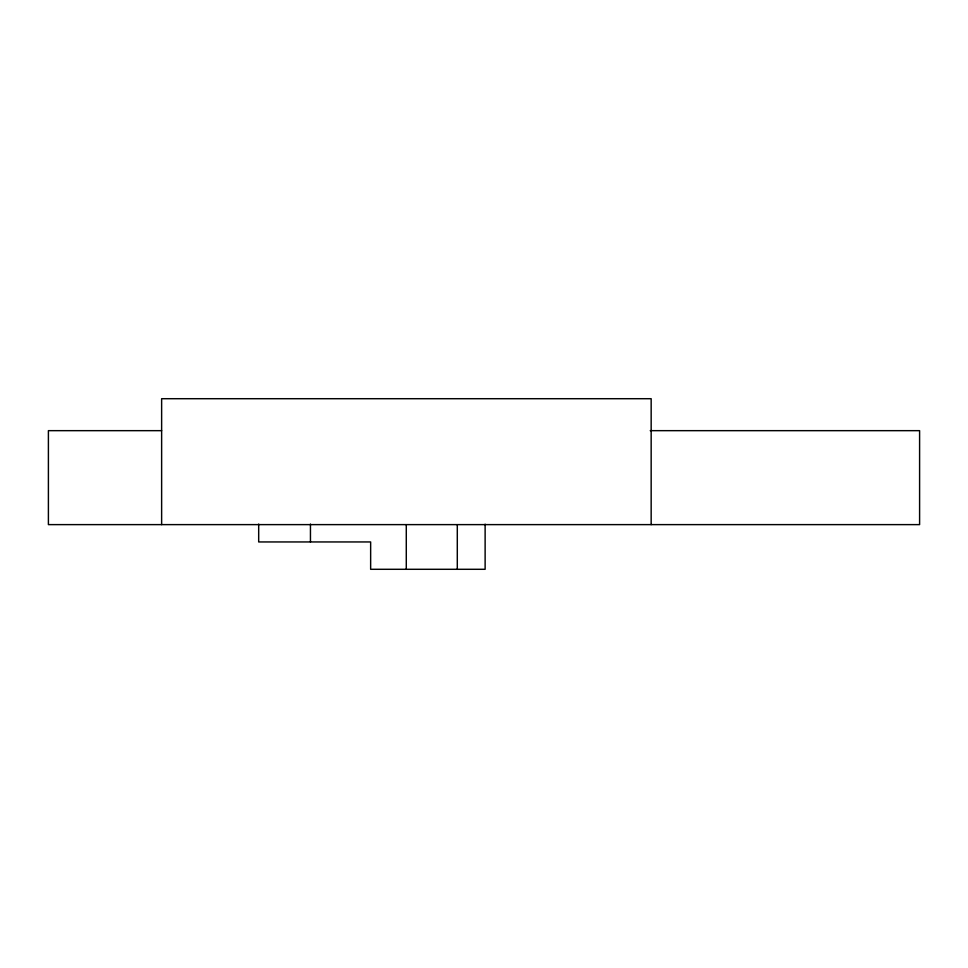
<?xml version="1.0" encoding="UTF-8"?>
<svg xmlns="http://www.w3.org/2000/svg" width="968" height="968" viewBox="0 0 968 968"><rect width="100%" height="100%" fill="white"/><g stroke="black" fill="none" stroke-linecap="round" stroke-linejoin="round"><path stroke-width="1.45" d="M161.632 430.663L48.4 430.663L48.4 524.62L919.6 524.62L919.6 430.663L650.242 430.663M651.161 524.62L651.161 398.707L161.632 398.707L161.632 524.62M485.125 524.172L485.125 569.293L370.647 569.293L370.647 541.947L258.686 541.947L258.686 524.063M457.295 524.874L457.295 569.293M406.282 524.874L406.282 569.293M310.45 524.063L310.45 541.947"/></g></svg>
